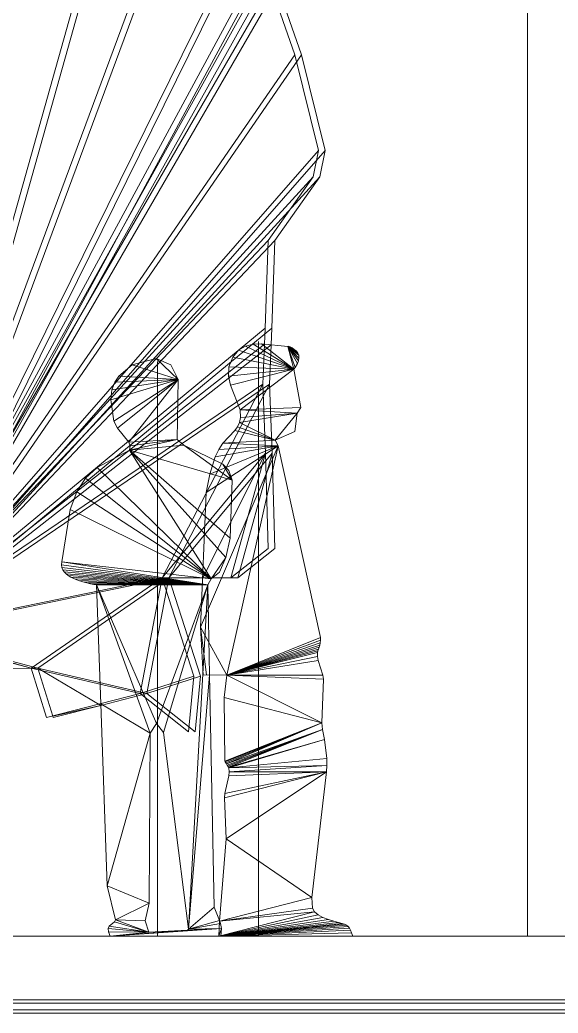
# Model space of a CAD drawing. Header units: metres. Extents: x 42 to 294, y -52 to 32.
# Drawn here: x 262.449 to 264.059, y -0.438 to 2.531 of the extents above; entities that cross this region are included whole.
import ezdxf

# ---------------------------------------------------------------- set-up
doc = ezdxf.new("R2010")
doc.units = ezdxf.units.M
doc.header["$LTSCALE"] = 0.15
for name, color, linetype, lineweight in [('A-DETLGEM', 3, 'Continuous', 9), ('A-FLOROTM', 6, 'Continuous', 13), ('L-PLNTBEM', 3, 'Continuous', 9), ('S-COLSPRM', 6, 'Continuous', 9)]:
    doc.layers.add(name, color=color, linetype=linetype, lineweight=lineweight)

# ---------------------------------------------------------------- blocks, each defined once
blk = doc.blocks.new('RPC Tree - Deciduous - Red Ash - 4_5-84-Este')
at = {"layer": 'L-PLNTBEM'}
mesh = blk.add_polyface(dxfattribs=at)
corners = [(-9.7707, 0), (-9.9932, 0), (-10.1977, 0), (-10.378, 0), (-10.5285, 0), (-10.6433, 0), (-10.7164, 0), (-10.7421, 0), (-10.7164, 0), (-10.6433, 0), (-10.5285, 0), (-10.378, 0), (-10.1977, 0), (-9.9932, 0), (-9.7707, 0), (-8.7992, 0), (-9.8314, 0), (-9.8304, 0.7054), (-9.8474, 0.9082), (-10.0298, 0.9202), (-10.3473, 0.873), (-10.8949, 1.1508), (-10.9584, 1.3571), (-11.0377, 1.7381), (-11.0139, 2.1349), (-10.7984, 2.4455), (-10.6727, 3.0476), (-10.7838, 3.4762), (-10.6012, 3.8571), (-10.1409, 4.4048), (-9.932, 4.4989), (-9.5377, 4.4603), (-9.1647, 4.0635), (-9.0536, 3.7302), (-8.887, 3.4921), (-8.7044, 3.3968), (-8.6965, 3.2381), (-8.6489, 3.0556), (-8.7282, 2.8413), (-8.6568, 2.6349), (-8.5854, 2.3492), (-8.6012, 2.2698), (-8.7362, 2.0794), (-8.7447, 1.8175), (-8.752, 1.6508), (-8.7441, 1.4444), (-8.7362, 1.1587), (-8.8473, 1.0714), (-9.0536, 1.0714), (-8.9584, 0.7778), (-8.9743, 0.6112), (-9.1193, 0.7251), (-9.3989, 0.6536), (-9.4448, 0.8014), (-9.6432, 0.7996), (-9.6934, 0.7254), (-9.7237, 0.4832), (-9.7044, 0), (-9.7707, 0), (-9.7707, 0.4922), (-9.7707, 0.7015), (-9.7707, 0.8063), (-9.7707, 0.8024), (-9.7707, 0.6825), (-9.7707, 0.6508), (-9.7707, 0.6713), (-9.7707, 0.6925), (-9.7707, 0.7151), (-9.7707, 0.7398), (-9.7707, 0.7673), (-9.7707, 0.7982), (-9.7707, 0.8333), (-9.7707, 0.8659), (-9.7707, 0.8897), (-9.7707, 0.9062), (-9.7707, 0.9169), (-9.7707, 0.9232), (-9.7707, 0.9266), (-9.7707, 0.9286), (-9.7707, 1.1032), (-9.7707, 1.0556), (-9.7707, 1.1984), (-9.7707, 1.3016), (-9.7707, 1.5873), (-9.7707, 2.119), (-9.7707, 2.3393), (-9.7707, 2.6949), (-9.7707, 3.0714), (-9.7707, 3.4365), (-9.7707, 3.5), (-9.7707, 3.5288), (-9.7707, 3.8492), (-9.7707, 4.1746), (-9.7707, 4.4841), (-9.7707, 4.5), (-9.7707, 4.4921), (-9.7707, 4.2143), (-9.7707, 3.8076), (-9.7707, 3.6584), (-9.7707, 3.8492), (-9.7707, 3.5238), (-9.7707, 3.2164), (-9.7707, 2.835), (-9.7707, 2.5), (-9.7707, 2.0487), (-9.7707, 1.7084), (-9.7707, 1.3016), (-9.7707, 1.1349), (-9.7707, 1.119), (-9.7707, 0.9921), (-9.7707, 0.8175), (-9.7707, 0.9594), (-9.7707, 0.8549), (-9.7707, 0), (-9.8514, 0), (-9.8514, 0), (-9.7044, 0), (-8.9036, 0), (-9.8514, 0), (-9.7244, 0), (-8.9036, 0), (-10.036, 0.9193), (-10.3518, 0.8753), (-9.9356, 4.4973), (-9.0807, 3.8113), (-8.6604, 3.1), (-8.7469, 1.768), (-9.257, 0.6899), (-9.4004, 0.6583), (-9.4648, 0.8012), (-9.7707, 4.4831), (-9.7707, 4.4812)]
mesh.append_faces([[corners[k] for k in face] for face in [(12, 13, 1), (12, 1, 2), (12, 2, 3), (11, 12, 3), (10, 11, 3), (10, 3, 4), (10, 4, 5), (10, 5, 6), (10, 6, 7), (10, 7, 8), (10, 8, 9)]])
mesh.append_faces([[corners[k] for k in face] for face in [(13, 114, 1)]], dxfattribs={"vtx0": -1})
mesh.append_faces([[corners[k] for k in face] for face in [(54, 18, 129)]], dxfattribs={"vtx0": -1, "vtx1": -1})
mesh.append_faces([[corners[k] for k in face] for face in [(14, 119, 117), (115, 14, 0), (49, 50, 51), (56, 16, 17), (55, 17, 18), (48, 49, 51), (51, 127, 53), (48, 51, 53), (34, 35, 36), (45, 46, 47), (45, 47, 48), (19, 121, 22), (19, 22, 23), (19, 23, 24), (19, 24, 25), (18, 19, 25), (18, 25, 26), (44, 45, 48), (29, 123, 32), (28, 29, 32), (27, 28, 33), (26, 27, 33), (18, 26, 33), (18, 33, 34), (18, 34, 36), (18, 36, 125), (18, 44, 48), (18, 48, 53), (129, 18, 53), (63, 64, 65), (63, 65, 66), (63, 66, 67), (98, 99, 100), (63, 67, 68), (63, 68, 69), (63, 69, 70), (113, 58, 59), (112, 113, 59), (112, 59, 60), (112, 60, 61), (63, 70, 71), (63, 71, 72), (63, 72, 73), (63, 73, 74), (63, 74, 75), (63, 75, 76), (63, 76, 77), (63, 77, 78), (62, 63, 78), (80, 81, 82), (79, 80, 82), (98, 100, 101), (106, 107, 108), (109, 110, 111), (87, 88, 89), (86, 87, 89), (86, 89, 90), (79, 82, 83), (94, 96, 97), (92, 130, 97), (91, 92, 97), (90, 91, 97), (90, 97, 98), (86, 90, 98), (86, 98, 101), (86, 101, 102), (86, 102, 103), (85, 86, 103), (84, 85, 103), (83, 84, 103), (79, 83, 103), (79, 103, 104), (79, 104, 105), (79, 105, 106), (79, 106, 108), (79, 108, 109), (79, 109, 111), (78, 79, 111), (62, 78, 111), (61, 62, 111), (112, 61, 111), (115, 0, 114), (14, 116, 0), (118, 14, 115), (120, 15, 117), (122, 21, 22), (28, 124, 33), (18, 126, 44), (127, 128, 53), (94, 131, 96)]], dxfattribs={"vtx0": -1, "vtx1": -1, "vtx2": -1})
mesh.append_faces([[corners[k] for k in face] for face in [(28, 32, 124), (18, 37, 38), (18, 38, 39), (18, 39, 40), (18, 40, 41), (18, 41, 42), (18, 42, 43), (18, 43, 126), (14, 117, 116), (18, 125, 37)]], dxfattribs={"vtx0": -1, "vtx2": -1})
mesh.append_faces([[corners[k] for k in face] for face in [(13, 118, 115)]], dxfattribs={"vtx1": -1})
mesh.append_faces([[corners[k] for k in face] for face in [(13, 115, 114), (55, 56, 17), (54, 55, 18), (20, 122, 22), (93, 94, 97), (119, 120, 117), (121, 20, 22), (123, 30, 32), (130, 93, 97)]], dxfattribs={"vtx1": -1, "vtx2": -1})
mesh.append_faces([[corners[k] for k in face] for face in [(56, 57, 16), (30, 31, 32), (94, 95, 131), (127, 52, 128)]], dxfattribs={"vtx2": -1})
blk = doc.blocks.new('RPC Tree - Deciduous - Red Ash - 4_5-83-Este')
at = {"layer": 'L-PLNTBEM'}
mesh = blk.add_polyface(dxfattribs=at)
corners = [(-9.7907, 0), (-10.0132, 0), (-10.2177, 0), (-10.398, 0), (-10.5485, 0), (-10.6633, 0), (-10.7364, 0), (-10.7621, 0), (-10.7364, 0), (-10.6633, 0), (-10.5485, 0), (-10.398, 0), (-10.2177, 0), (-10.0132, 0), (-9.7907, 0), (-8.8192, 0), (-9.8514, 0), (-9.8504, 0.7054), (-9.8674, 0.9082), (-10.0498, 0.9202), (-10.3673, 0.873), (-10.9149, 1.1508), (-10.9784, 1.3571), (-11.0577, 1.7381), (-11.0339, 2.1349), (-10.8184, 2.4455), (-10.6927, 3.0476), (-10.8038, 3.4762), (-10.6212, 3.8571), (-10.1609, 4.4048), (-9.952, 4.4989), (-9.5577, 4.4603), (-9.1847, 4.0635), (-9.0736, 3.7302), (-8.907, 3.4921), (-8.7244, 3.3968), (-8.7165, 3.2381), (-8.6689, 3.0556), (-8.7482, 2.8413), (-8.6768, 2.6349), (-8.6054, 2.3492), (-8.6212, 2.2698), (-8.7562, 2.0794), (-8.7647, 1.8175), (-8.772, 1.6508), (-8.7641, 1.4444), (-8.7562, 1.1587), (-8.8673, 1.0714), (-9.0736, 1.0714), (-8.9784, 0.7778), (-8.9943, 0.6112), (-9.1393, 0.7251), (-9.4189, 0.6536), (-9.4648, 0.8014), (-9.6632, 0.7996), (-9.7134, 0.7254), (-9.7437, 0.4832), (-9.7244, 0), (-9.7907, 0), (-9.7907, 0.4922), (-9.7907, 0.7015), (-9.7907, 0.8063), (-9.7907, 0.8024), (-9.7907, 0.6825), (-9.7907, 0.6508), (-9.7907, 0.6713), (-9.7907, 0.6925), (-9.7907, 0.7151), (-9.7907, 0.7398), (-9.7907, 0.7673), (-9.7907, 0.7982), (-9.7907, 0.8333), (-9.7907, 0.8659), (-9.7907, 0.8897), (-9.7907, 0.9062), (-9.7907, 0.9169), (-9.7907, 0.9232), (-9.7907, 0.9266), (-9.7907, 0.9286), (-9.7907, 1.1032), (-9.7907, 1.0556), (-9.7907, 1.1984), (-9.7907, 1.3016), (-9.7907, 1.5873), (-9.7907, 2.119), (-9.7907, 2.3393), (-9.7907, 2.6949), (-9.7907, 3.0714), (-9.7907, 3.4365), (-9.7907, 3.5), (-9.7907, 3.5288), (-9.7907, 3.8492), (-9.7907, 4.1746), (-9.7907, 4.4841), (-9.7907, 4.5), (-9.7907, 4.4921), (-9.7907, 4.2143), (-9.7907, 3.8076), (-9.7907, 3.6584), (-9.7907, 3.8492), (-9.7907, 3.5238), (-9.7907, 3.2164), (-9.7907, 2.835), (-9.7907, 2.5), (-9.7907, 2.0487), (-9.7907, 1.7084), (-9.7907, 1.3016), (-9.7907, 1.1349), (-9.7907, 1.119), (-9.7907, 0.9921), (-9.7907, 0.8175), (-9.7907, 0.9594), (-9.7907, 0.8549), (-9.7907, 0), (-9.8514, 0), (-9.8514, 0), (-9.7907, 0), (-9.7244, 0), (-8.9036, 0), (-8.9036, 0), (-9.0807, 3.7513), (-8.6804, 3.1), (-8.7668, 1.7699), (-8.952, 1.0714), (-9.7907, 0), (-9.7907, 4.4831)]
mesh.append_faces([[corners[k] for k in face] for face in [(12, 13, 1), (12, 1, 2), (12, 2, 3), (11, 12, 3), (10, 11, 3), (10, 3, 4), (10, 4, 5), (10, 5, 6), (10, 6, 7), (10, 7, 8), (10, 8, 9)]])
mesh.append_faces([[corners[k] for k in face] for face in [(13, 114, 1)]], dxfattribs={"vtx0": -1})
mesh.append_faces([[corners[k] for k in face] for face in [(54, 18, 53), (112, 61, 111)]], dxfattribs={"vtx0": -1, "vtx1": -1})
mesh.append_faces([[corners[k] for k in face] for face in [(116, 15, 118), (48, 51, 53), (34, 35, 36), (45, 46, 47), (45, 47, 123), (44, 45, 48), (18, 26, 33), (18, 33, 34), (18, 34, 36), (18, 36, 121), (18, 44, 48), (18, 48, 53), (63, 64, 65), (63, 65, 66), (63, 66, 67), (63, 67, 68), (63, 68, 69), (63, 69, 70), (112, 59, 60), (112, 60, 61), (63, 70, 71), (63, 71, 72), (63, 72, 73), (63, 73, 74), (63, 74, 75), (63, 75, 76), (63, 76, 77), (63, 77, 78), (62, 63, 78), (80, 81, 82), (79, 80, 82), (87, 88, 89), (86, 87, 89), (86, 89, 90), (79, 82, 83), (92, 125, 97), (91, 92, 97), (90, 91, 97), (86, 90, 98), (86, 98, 101), (85, 86, 103), (84, 85, 103), (83, 84, 103), (79, 83, 103), (79, 106, 108), (79, 109, 111), (78, 79, 111), (62, 78, 111), (61, 62, 111), (115, 0, 114), (115, 116, 0), (116, 117, 0), (119, 15, 116), (28, 120, 33), (18, 122, 44), (124, 58, 59)]], dxfattribs={"vtx0": -1, "vtx1": -1, "vtx2": -1})
mesh.append_faces([[corners[k] for k in face] for face in [(115, 14, 116), (56, 16, 17), (55, 17, 18), (19, 22, 23), (19, 23, 24), (19, 24, 25), (18, 25, 26), (28, 32, 120), (18, 37, 38), (18, 38, 39), (18, 39, 40), (18, 40, 41), (18, 41, 42), (18, 42, 43), (18, 43, 122), (98, 100, 101), (94, 96, 97), (90, 97, 98), (86, 101, 102), (86, 102, 103), (79, 103, 104), (79, 104, 105), (79, 105, 106), (79, 108, 109), (116, 118, 117), (18, 121, 37), (45, 123, 48)]], dxfattribs={"vtx0": -1, "vtx2": -1})
mesh.append_faces([[corners[k] for k in face] for face in [(13, 14, 115), (14, 119, 116)]], dxfattribs={"vtx1": -1})
mesh.append_faces([[corners[k] for k in face] for face in [(13, 115, 114), (55, 56, 17), (54, 55, 18), (48, 49, 51), (19, 20, 22), (18, 19, 25), (29, 30, 32), (28, 29, 32), (27, 28, 33), (26, 27, 33), (113, 124, 59), (112, 113, 59), (93, 94, 97), (125, 93, 97)]], dxfattribs={"vtx1": -1, "vtx2": -1})
mesh.append_faces([[corners[k] for k in face] for face in [(49, 50, 51), (56, 57, 16), (51, 52, 53), (20, 21, 22), (30, 31, 32), (98, 99, 100), (106, 107, 108), (109, 110, 111), (94, 95, 96)]], dxfattribs={"vtx2": -1})
blk = doc.blocks.new('RPC Hombre - Alex-80-Este')
at = {"layer": 'A-DETLGEM'}
mesh = blk.add_polyface(dxfattribs=at)
corners = [(-8.7849, 1.6897), (-8.7849, 1.7046), (-8.7849, 1.6758), (-8.7849, 1.7118), (-8.7849, 1.7281), (-8.7849, 1.723), (-8.7849, 1.756), (-8.7849, 1.7281), (-8.7849, 1.7655), (-8.7849, 1.7705), (-8.7849, 1.7683), (-8.7849, 1.7705), (-8.7849, 1.778), (-8.7849, 1.7687), (-8.7849, 1.7705), (-8.7849, 1.7261), (-8.7849, 1.6445), (-8.7849, 1.7137), (-8.7849, 1.6479), (-8.6791, 1.6954), (-8.875, 1.6743), (-8.8739, 1.702), (-8.8621, 1.7308), (-8.8445, 1.7516), (-8.824, 1.764), (-8.8011, 1.7698), (-8.7764, 1.7708), (-8.6968, 1.7632), (-8.6755, 1.7002), (-8.6685, 1.7123), (-8.6655, 1.72), (-8.6639, 1.7283), (-8.6643, 1.7367), (-8.6669, 1.7428), (-8.6718, 1.7489), (-8.6779, 1.7545), (-8.6844, 1.7591), (-8.6904, 1.7624), (-8.6948, 1.764), (-8.7849, 1.7764), (-8.7849, 1.6851)]
mesh.append_faces([[corners[k] for k in face] for face in [(13, 14, 11), (15, 13, 16), (17, 15, 18), (13, 11, 16), (11, 9, 16), (9, 7, 16), (7, 5, 16), (5, 3, 16)]], dxfattribs={"vtx0": -1, "vtx1": -1, "vtx2": -1})
mesh.append_faces([[corners[k] for k in face] for face in [(0, 1, 2), (3, 4, 0), (5, 6, 3), (7, 8, 5), (9, 10, 7), (11, 12, 9), (19, 20, 21), (19, 21, 22), (19, 22, 23), (19, 23, 24), (19, 24, 25), (19, 25, 26), (19, 26, 27)]], dxfattribs={"vtx0": -1, "vtx2": -1})
mesh.append_faces([[corners[k] for k in face] for face in [(38, 37, 27), (39, 12, 11), (12, 10, 9), (10, 8, 7), (8, 6, 5), (6, 4, 3), (4, 1, 0), (1, 40, 2)]], dxfattribs={"vtx1": -1})
mesh.append_faces([[corners[k] for k in face] for face in [(28, 19, 27), (29, 28, 27), (30, 29, 27), (31, 30, 27), (32, 31, 27), (33, 32, 27), (34, 33, 27), (35, 34, 27), (36, 35, 27), (37, 36, 27)]], dxfattribs={"vtx1": -1, "vtx2": -1})
mesh.append_faces([[corners[k] for k in face] for face in [(14, 39, 11)]], dxfattribs={"vtx2": -1})
mesh = blk.add_polyface(dxfattribs=at)
corners = [(-8.7849, 1.5916), (-8.7849, 1.5855), (-8.7849, 1.568), (-8.7849, 1.6065), (-8.7849, 1.572), (-8.7849, 1.6112), (-8.7849, 1.5796), (-8.7849, 1.6167), (-8.7849, 1.5897), (-8.7849, 1.621), (-8.7849, 1.5983), (-8.7849, 1.6419), (-8.7849, 1.6415), (-8.7849, 1.6639), (-8.7849, 1.6423), (-8.7849, 1.6654), (-8.7849, 1.6445), (-8.7849, 1.6758), (-8.7849, 1.6851), (-8.7849, 1.7261), (-8.7849, 1.6479), (-8.7849, 1.6996), (-8.7849, 1.7137), (-8.7849, 1.6834), (-8.7849, 1.6651), (-8.7849, 1.6515), (-8.7849, 1.6552), (-8.7849, 1.6588), (-8.7849, 1.6622), (-8.6584, 1.5803), (-8.6689, 1.5635), (-8.8401, 1.5736), (-8.6791, 1.6954), (-8.8688, 1.6476), (-8.875, 1.6743), (-8.7849, 1.5534), (-8.7849, 1.7118), (-8.7849, 1.6897)]
mesh.append_faces([[corners[k] for k in face] for face in [(3, 0, 4), (5, 3, 6), (7, 5, 8), (9, 7, 10), (11, 9, 12), (15, 13, 16), (19, 16, 20), (21, 22, 20), (23, 21, 20), (24, 23, 20), (24, 20, 25), (24, 25, 26), (24, 26, 27), (24, 27, 28), (0, 35, 4), (0, 2, 35), (3, 4, 6), (5, 6, 8), (7, 8, 10), (9, 10, 12), (13, 12, 16), (13, 11, 12), (36, 37, 16), (37, 17, 16), (17, 15, 16)]], dxfattribs={"vtx0": -1, "vtx1": -1, "vtx2": -1})
mesh.append_faces([[corners[k] for k in face] for face in [(0, 1, 2), (13, 14, 11), (17, 18, 15), (32, 31, 33), (32, 33, 34)]], dxfattribs={"vtx0": -1, "vtx2": -1})
mesh.append_faces([[corners[k] for k in face] for face in [(14, 1, 0), (14, 0, 3), (14, 3, 5), (14, 5, 7), (14, 7, 9), (18, 14, 13), (14, 9, 11), (18, 13, 15)]], dxfattribs={"vtx1": -1})
mesh.append_faces([[corners[k] for k in face] for face in [(29, 30, 31), (32, 29, 31)]], dxfattribs={"vtx1": -1, "vtx2": -1})
mesh = blk.add_polyface(dxfattribs=at)
corners = [(-8.7849, 1.496), (-8.7849, 1.3832), (-8.7849, 1.4897), (-8.7849, 1.4982), (-8.7849, 1.4172), (-8.7849, 1.5149), (-8.7849, 1.4316), (-8.7849, 1.522), (-8.7849, 1.5088), (-8.7849, 1.5291), (-8.7849, 1.5347), (-8.7849, 1.5343), (-8.7849, 1.5235), (-8.7849, 1.5393), (-8.7849, 1.5339), (-8.7849, 1.5446), (-8.7849, 1.5453), (-8.7849, 1.5485), (-8.7849, 1.5534), (-8.7849, 1.568), (-8.7849, 1.544), (-8.6689, 1.5635), (-8.6761, 1.5085), (-8.7352, 1.4829), (-8.7258, 1.4662), (-8.9146, 1.4327), (-8.904, 1.455), (-8.8916, 1.474), (-8.8554, 1.5117), (-8.8476, 1.5228), (-8.8418, 1.5356), (-8.8385, 1.5507), (-8.8401, 1.5736), (-8.7849, 1.5205), (-8.7849, 1.4308), (-8.7849, 1.4043), (-8.7849, 1.5855)]
mesh.append_faces([[corners[k] for k in face] for face in [(9, 7, 10), (15, 13, 16), (17, 15, 18), (21, 23, 30), (7, 33, 10), (7, 5, 33), (5, 3, 33), (3, 0, 33), (0, 2, 33), (2, 34, 33), (34, 35, 33), (13, 10, 16), (13, 11, 10), (11, 9, 10), (15, 16, 18), (19, 17, 18)]], dxfattribs={"vtx0": -1, "vtx1": -1, "vtx2": -1})
mesh.append_faces([[corners[k] for k in face] for face in [(0, 1, 2), (3, 4, 0), (5, 6, 3), (7, 8, 5), (11, 12, 9), (13, 14, 11), (19, 20, 17), (24, 25, 26), (24, 26, 27), (23, 27, 28), (23, 28, 29), (23, 29, 30), (21, 30, 31), (21, 31, 32)]], dxfattribs={"vtx0": -1, "vtx2": -1})
mesh.append_faces([[corners[k] for k in face] for face in [(12, 8, 7), (8, 6, 5), (20, 14, 13), (14, 12, 11), (12, 7, 9), (20, 13, 15), (36, 20, 19), (20, 15, 17)]], dxfattribs={"vtx1": -1})
mesh.append_faces([[corners[k] for k in face] for face in [(23, 24, 27)]], dxfattribs={"vtx1": -1, "vtx2": -1})
mesh.append_faces([[corners[k] for k in face] for face in [(21, 22, 23)]], dxfattribs={"vtx2": -1})
mesh = blk.add_polyface(dxfattribs=at)
corners = [(-8.7849, 0.7001), (-8.7849, 1.3912), (-8.7849, 1.4024), (-8.7849, 1.4135), (-8.7849, 1.4239), (-8.7849, 1.4332), (-8.7849, 1.4408), (-8.7849, 1.4516), (-8.7849, 1.495), (-8.7849, 1.5072), (-8.7849, 1.5205), (-8.7849, 1.3054), (-8.7849, 1.3134), (-8.7849, 0.7916), (-8.7849, 1.323), (-8.7849, 0.8122), (-8.7849, 1.3352), (-8.7849, 0.8268), (-8.7849, 1.3481), (-8.7849, 0.8404), (-8.7849, 1.3605), (-8.7849, 0.8535), (-8.7849, 1.3718), (-8.7849, 0.8668), (-8.7849, 1.3815), (-8.7849, 0.8807), (-8.7849, 1.3894), (-8.7849, 0.8958), (-8.7849, 1.4043), (-8.7849, 0.9126), (-8.7849, 1.4308), (-8.7849, 0.9574), (-8.7849, 1.4897), (-8.7849, 1.0691), (-8.7258, 1.4662), (-8.8798, 0.7804), (-8.9583, 0.9238), (-8.9412, 1.3266), (-8.9307, 1.3815), (-8.9146, 1.4327), (-8.7849, 1.4316), (-8.7849, 1.4172), (-8.7849, 1.4982), (-8.7849, 1.3832), (-8.7849, 1.496)]
mesh.append_faces([[corners[k] for k in face] for face in [(0, 1, 2), (0, 2, 3), (0, 3, 4), (0, 4, 5), (0, 5, 6), (0, 6, 7), (0, 7, 8), (0, 8, 9), (0, 9, 10), (11, 0, 10), (34, 35, 36), (28, 26, 10), (26, 24, 10), (24, 22, 10), (22, 20, 10), (20, 18, 10), (18, 16, 10), (16, 14, 10), (14, 12, 10), (12, 11, 10)]], dxfattribs={"vtx0": -1, "vtx1": -1, "vtx2": -1})
mesh.append_faces([[corners[k] for k in face] for face in [(12, 13, 11), (14, 15, 12), (16, 17, 14), (18, 19, 16), (20, 21, 18), (22, 23, 20), (24, 25, 22), (26, 27, 24), (28, 29, 26), (30, 31, 28), (32, 33, 30), (34, 36, 37), (34, 37, 38), (34, 38, 39)]], dxfattribs={"vtx0": -1, "vtx2": -1})
mesh.append_faces([[corners[k] for k in face] for face in [(40, 41, 42), (41, 43, 44), (43, 33, 32), (33, 31, 30), (31, 29, 28), (29, 27, 26)]], dxfattribs={"vtx1": -1})
mesh = blk.add_polyface(dxfattribs=at)
corners = [(-8.7849, 0.4659), (-8.7849, 0.4758), (-8.7849, 0.7679), (-8.7849, 0.7001), (-8.7849, 0.6995), (-8.7849, 0.6968), (-8.7849, 0.6931), (-8.7849, 0.6934), (-8.7849, 0.6958), (-8.7849, 0.7001), (-8.7849, 0.709), (-8.7849, 1.0278), (-8.7849, 1.3912), (-8.9407, 0.7814), (-8.9506, 0.7804), (-8.9583, 0.9238), (-8.5935, 0.6181), (-8.5877, 0.5884), (-8.8747, 0.5052), (-8.5959, 0.6383), (-8.8809, 0.515), (-8.8857, 0.5237), (-8.8873, 0.7133), (-8.8798, 0.7804), (-8.5905, 0.7686), (-8.5925, 0.78), (-8.607, 0.8246), (-8.6087, 0.8362), (-8.6082, 0.8483), (-8.6072, 0.8529), (-8.6055, 0.8581), (-8.6036, 0.864), (-8.6017, 0.8704), (-8.6001, 0.8773), (-8.5993, 0.8847), (-8.5994, 0.8926), (-8.7258, 1.4662), (-8.7849, 0.8958), (-8.7849, 0.8807), (-8.7849, 1.3815), (-8.7849, 0.8668), (-8.7849, 1.3718), (-8.7849, 0.8535), (-8.7849, 1.3605), (-8.7849, 0.8404), (-8.7849, 1.3481), (-8.7849, 0.8268), (-8.7849, 1.3352), (-8.7849, 0.8122), (-8.7849, 1.323), (-8.7849, 0.7916), (-8.7849, 1.3134), (-8.7849, 0.7073), (-8.7849, 1.3054), (-8.7849, 0.6434)]
mesh.append_faces([[corners[k] for k in face] for face in [(0, 1, 2), (3, 0, 2), (2, 4, 5), (2, 5, 6), (2, 6, 7), (2, 7, 8), (2, 8, 9), (2, 9, 10), (2, 10, 11), (3, 2, 11), (3, 11, 12), (52, 3, 53), (52, 54, 3)]], dxfattribs={"vtx0": -1, "vtx1": -1, "vtx2": -1})
mesh.append_faces([[corners[k] for k in face] for face in [(19, 21, 22), (19, 22, 23)]], dxfattribs={"vtx0": -1, "vtx2": -1})
mesh.append_faces([[corners[k] for k in face] for face in [(37, 38, 39), (38, 40, 41), (40, 42, 43), (42, 44, 45), (44, 46, 47), (46, 48, 49), (48, 50, 51), (50, 52, 53)]], dxfattribs={"vtx1": -1})
mesh.append_faces([[corners[k] for k in face] for face in [(16, 17, 18), (19, 16, 20), (24, 19, 23), (25, 24, 23), (26, 25, 23), (27, 26, 23), (28, 27, 23), (29, 28, 23), (30, 29, 23), (31, 30, 23), (32, 31, 23), (33, 32, 23), (34, 33, 23), (35, 34, 23), (23, 13, 15), (36, 35, 23)]], dxfattribs={"vtx1": -1, "vtx2": -1})
mesh.append_faces([[corners[k] for k in face] for face in [(13, 14, 15)]], dxfattribs={"vtx2": -1})
mesh = blk.add_polyface(dxfattribs=at)
corners = [(-8.7849, 0.3297), (-8.7849, 0.3108), (-8.7849, 0.3239), (-8.7849, 0.3355), (-8.7849, 0.3201), (-8.7849, 0.3418), (-8.7849, 0.3294), (-8.7849, 0.3489), (-8.7849, 0.3388), (-8.7849, 0.4138), (-8.7849, 0.3558), (-8.7849, 0.419), (-8.7849, 0.4758), (-8.7849, 0.4469), (-8.7849, 0.4521), (-8.7849, 0.4659), (-8.7849, 0.7916), (-8.7849, 0.1541), (-8.7849, 0.1031), (-8.7849, 0.7073), (-8.7849, 0.6434), (-8.5817, 0.4912), (-8.8815, 0.2906), (-8.8867, 0.4137), (-8.8857, 0.4263), (-8.8736, 0.4799), (-8.8728, 0.4915), (-8.5801, 0.5108), (-8.8739, 0.503), (-8.5804, 0.5309), (-8.5877, 0.5884), (-8.8747, 0.5052), (-8.5935, 0.6181), (-8.8764, 0.5082), (-8.8785, 0.5115), (-8.8809, 0.515), (-8.5959, 0.6383), (-8.8831, 0.5184), (-8.8848, 0.5214), (-8.8857, 0.5237), (-8.7849, 0.3483), (-8.7849, 0.3179), (-8.7849, 0.2965), (-8.7849, 0.2092)]
mesh.append_faces([[corners[k] for k in face] for face in [(16, 17, 18)]])
mesh.append_faces([[corners[k] for k in face] for face in [(9, 10, 7), (11, 9, 12), (13, 11, 12), (14, 13, 12), (15, 14, 12), (9, 7, 12), (7, 5, 12), (5, 3, 12), (3, 0, 12), (0, 2, 12), (2, 41, 12), (41, 42, 12), (42, 43, 12)]], dxfattribs={"vtx0": -1, "vtx1": -1, "vtx2": -1})
mesh.append_faces([[corners[k] for k in face] for face in [(0, 1, 2), (3, 4, 0), (5, 6, 3), (7, 8, 5), (19, 18, 20), (21, 22, 23), (21, 23, 24), (21, 24, 25), (21, 25, 26), (27, 26, 28), (30, 28, 31), (32, 31, 33), (32, 33, 34), (32, 34, 35), (36, 35, 37), (36, 37, 38), (36, 38, 39)]], dxfattribs={"vtx0": -1, "vtx2": -1})
mesh.append_faces([[corners[k] for k in face] for face in [(40, 8, 7), (8, 6, 5), (6, 4, 3), (4, 1, 0), (16, 18, 19)]], dxfattribs={"vtx1": -1})
mesh.append_faces([[corners[k] for k in face] for face in [(27, 21, 26), (29, 27, 28), (30, 29, 28)]], dxfattribs={"vtx1": -1, "vtx2": -1})
mesh.append_faces([[corners[k] for k in face] for face in [(10, 40, 7)]], dxfattribs={"vtx2": -1})
mesh = blk.add_polyface(dxfattribs=at)
corners = [(-8.7849, 0.0233), (-8.7849, 0), (-8.7849, 0), (-8.7849, 0.0011), (-8.7849, 0), (-8.7849, 0.006), (-8.7849, 0.0021), (-8.7849, 0.0113), (-8.7849, 0.003), (-8.7849, 0.016), (-8.7849, 0.0039), (-8.7849, 0.0202), (-8.7849, 0.0047), (-8.7849, 0.0239), (-8.7849, 0.0067), (-8.7849, 0.0301), (-8.7849, 0.1031), (-8.7849, 0.1134), (-8.7849, 0), (-8.7849, 0.1352), (-8.7849, 0.129), (-8.7849, 0.174), (-8.7849, 0.1364), (-8.7849, 0.1904), (-8.7849, 0.1777), (-8.7849, 0.2092), (-8.7849, 0.4758), (-8.7849, 0.2965), (-8.7849, 0.1948), (-8.7849, 0.3179), (-8.7849, 0.2758), (-8.7849, 0.3239), (-8.7849, 0.3017), (-8.7849, 0.0734), (-8.7849, 0.0744), (-8.7849, 0.0732), (-8.7849, 0.0747), (-8.7849, 0.0785), (-8.7849, 0.0851), (-8.7849, 0.1168), (-8.7849, 0.1541), (-8.6177, 0.073), (-8.9036, 0), (-8.9019, 0.0452), (-8.6259, 0.1153), (-8.8815, 0.2906), (-8.8134, 0), (-8.7307, 0), (-8.8134, 0), (-8.8894, 0), (-8.8894, 0), (-8.9565, 0), (-8.9565, 0), (-9.0125, 0), (-9.0125, 0), (-9.0552, 0), (-9.0824, 0), (-9.0919, 0), (-9.0824, 0), (-9.0552, 0)]
mesh.append_faces([[corners[k] for k in face] for face in [(0, 2, 16), (33, 34, 0), (35, 33, 0), (35, 0, 16), (36, 35, 16), (37, 36, 16), (38, 37, 16), (39, 38, 16), (40, 39, 16)]])
mesh.append_faces([[corners[k] for k in face] for face in [(18, 4, 3)]], dxfattribs={"vtx0": -1, "vtx1": -1})
mesh.append_faces([[corners[k] for k in face] for face in [(3, 4, 5), (6, 3, 7), (8, 6, 9), (10, 8, 11), (12, 10, 13), (14, 12, 15), (19, 17, 20), (25, 23, 26), (46, 47, 48), (49, 46, 48), (49, 48, 50), (49, 50, 51), (52, 49, 51), (53, 52, 51), (53, 51, 54), (53, 54, 55), (53, 55, 56), (53, 56, 57), (53, 57, 58), (53, 58, 59), (3, 5, 7)]], dxfattribs={"vtx0": -1, "vtx1": -1, "vtx2": -1})
mesh.append_faces([[corners[k] for k in face] for face in [(17, 18, 14), (21, 22, 19), (23, 24, 21), (27, 28, 25), (29, 30, 27), (31, 32, 29), (41, 42, 43), (44, 43, 45)]], dxfattribs={"vtx0": -1, "vtx2": -1})
mesh.append_faces([[corners[k] for k in face] for face in [(0, 1, 2)]], dxfattribs={"vtx1": -1})
mesh = blk.add_polyface(dxfattribs=at)
corners = [(-8.5064, 0.0098), (-8.503, 0), (-8.9036, 0), (-8.5096, 0.0177), (-8.513, 0.0239), (-8.5169, 0.0287), (-8.5217, 0.0325), (-8.5277, 0.0355), (-8.5352, 0.0381), (-8.5455, 0.0409), (-8.5596, 0.0447), (-8.5758, 0.0497), (-8.5922, 0.056), (-8.6068, 0.0637), (-8.6177, 0.073), (-8.623, 0.0839), (-8.9019, 0.0452), (-8.6259, 0.1153), (-8.5817, 0.4912), (-8.8815, 0.2906), (-8.7307, 0), (-8.3694, 0), (-8.7307, 0), (-8.8134, 0), (-8.7849, 0.0021), (-8.7849, 0.0113), (-8.7849, 0.016), (-8.7849, 0), (-8.7849, 0.0011), (-8.7849, 0.003), (-8.7849, 0.0202), (-8.7849, 0.0039), (-8.7849, 0.0239), (-8.7849, 0.0047), (-8.7849, 0.0301), (-8.7849, 0.1134), (-8.7849, 0.129), (-8.7849, 0.1364), (-8.7849, 0.0067), (-8.7849, 0.1904), (-8.7849, 0.4758), (-8.7849, 0.1948), (-8.7849, 0.1777), (-8.7849, 0.174), (-8.7849, 0.1352), (-8.7849, 0.3108), (-8.7849, 0.3017), (-8.7849, 0.3239), (-8.7849, 0.2758), (-8.7849, 0.3179), (-8.7849, 0.2965), (-8.7849, 0.2092)]
mesh.append_faces([[corners[k] for k in face] for face in [(20, 21, 22), (23, 20, 22), (24, 25, 26), (29, 26, 30), (31, 30, 32), (33, 32, 34), (35, 34, 36), (35, 38, 34), (39, 36, 40), (39, 43, 36), (43, 44, 36)]], dxfattribs={"vtx0": -1, "vtx1": -1, "vtx2": -1})
mesh.append_faces([[corners[k] for k in face] for face in [(27, 28, 24), (27, 24, 29), (27, 29, 31), (27, 31, 33), (37, 27, 35), (27, 33, 38), (41, 42, 39), (42, 37, 43), (37, 35, 44), (45, 46, 47), (46, 48, 49), (48, 41, 50), (41, 39, 51)]], dxfattribs={"vtx1": -1})
mesh.append_faces([[corners[k] for k in face] for face in [(0, 1, 2), (3, 0, 2), (4, 3, 2), (5, 4, 2), (6, 5, 2), (7, 6, 2), (8, 7, 2), (9, 8, 2), (10, 9, 2), (11, 10, 2), (12, 11, 2), (13, 12, 2), (14, 13, 2), (15, 14, 16), (17, 15, 16), (18, 17, 19)]], dxfattribs={"vtx1": -1, "vtx2": -1})
blk = doc.blocks.new('RPC Hombre - Jay-79-Este')
at = {"layer": 'A-DETLGEM'}
mesh = blk.add_polyface(dxfattribs=at)
corners = [(-9.4069, 0), (-9.3977, 0), (-9.3717, 0), (-9.3309, 0), (-9.2774, 0), (-9.2132, 0), (-9.1405, 0), (-9.0613, 0), (-8.9821, 0), (-8.9094, 0), (-8.8452, 0), (-8.7917, 0), (-8.7509, 0), (-8.7249, 0), (-8.7157, 0), (-9.0613, 0), (-9.0871, 1.3488), (-9.0871, 1.375), (-9.0871, 1.4404), (-9.0871, 1.5043), (-9.0871, 1.5378), (-9.0871, 1.6554), (-9.0871, 1.6876), (-9.0871, 1.7097), (-9.0871, 1.7179), (-9.0871, 1.684), (-9.0871, 1.6341), (-9.0871, 1.5763), (-9.0871, 1.5187), (-9.0871, 1.4694), (-9.0871, 1.4364), (-9.0871, 1.428), (-9.0871, 1.4184), (-9.0871, 1.4039), (-9.0871, 1.3052), (-9.0871, 1.3193), (-9.0871, 1.3135), (-9.0871, 1.2984), (-9.0871, 1.2292), (-9.0871, 1.2091), (-9.0871, 1.1959), (-9.0871, 0.9128), (-9.0871, 0.8222), (-9.0871, 0.7264), (-9.0871, 0.724), (-9.0871, 0.724), (-9.0871, 0.7377), (-9.0871, 0.1499), (-9.0871, 0.1109), (-9.0871, 0.0909), (-9.0871, 0.0778), (-9.0871, 0.0467), (-9.0871, 0.0282), (-9.0871, 0), (-9.0871, 0), (-9.109, 0.6074), (-9.1119, 0.0984), (-9.1244, 0.046), (-9.1131, 0.0121), (-8.9976, 0.0176), (-8.9948, 0.0214), (-9.0695, 0.6091), (-9.0906, 0.6361), (-9.2341, 0.0134), (-9.235, 0.0229), (-9.2322, 0.0296), (-9.216, 0.043), (-9.2123, 0.0489), (-9.2379, 0.1505), (-9.2697, 1.0504), (-9.2778, 1.0519), (-9.2877, 1.0538), (-9.2989, 1.0563), (-9.3109, 1.0594), (-9.3232, 1.0633), (-9.3352, 1.0679), (-9.3465, 1.0734), (-9.3541, 1.078), (-9.3607, 1.0832), (-9.3662, 1.089), (-9.3705, 1.0954), (-9.3731, 1.1025), (-9.3741, 1.1103), (-9.3731, 1.1188), (-9.3481, 1.2752), (-9.3285, 1.3282), (-9.3022, 1.369), (-9.2681, 1.4012), (-9.1706, 1.4535), (-9.1685, 1.4656), (-9.1732, 1.4769), (-9.2069, 1.5188), (-9.2174, 1.54), (-9.2271, 1.6039), (-9.2236, 1.6333), (-9.2151, 1.6563), (-9.2032, 1.6741), (-9.1631, 1.7078), (-9.0912, 1.7272), (-9.0475, 1.7086), (-9.0258, 1.6645), (-9.0288, 1.4851), (-9.0088, 1.4679), (-8.8921, 1.4116), (-8.8733, 1.3925), (-8.8639, 1.3635), (-8.8693, 1.19), (-8.8826, 1.1321), (-8.9017, 1.0886), (-8.9268, 1.068), (-8.9364, 1.05), (-8.9174, 0.0868), (-8.8985, 0.0382), (-8.8959, 0.0227), (-8.898, 0), (-9.2283, 0), (-9.0871, 0.6841), (-9.0871, 0.6316), (-9.0871, 0.6316), (-9.0871, 0.0133), (-9.0871, 0), (-9.2571, 0.695), (-8.9311, 0.7813), (-8.9018, 0.0466), (-8.9036, 0)]
mesh.append_faces([[corners[k] for k in face] for face in [(51, 52, 54), (50, 51, 54), (49, 50, 54), (48, 49, 54), (47, 48, 54)]])
mesh.append_faces([[corners[k] for k in face] for face in [(118, 117, 54), (59, 115, 58)]], dxfattribs={"vtx0": -1, "vtx1": -1})
mesh.append_faces([[corners[k] for k in face] for face in [(14, 15, 0), (13, 14, 0), (13, 0, 1), (12, 13, 1), (12, 1, 2), (12, 2, 3), (11, 12, 3), (10, 11, 3), (10, 3, 4), (10, 4, 5), (10, 5, 6), (10, 6, 7), (10, 7, 8), (10, 8, 9), (46, 118, 116), (34, 35, 36), (34, 36, 37), (34, 37, 38), (42, 43, 44), (42, 44, 45), (42, 45, 46), (42, 46, 16), (41, 42, 16), (40, 41, 16), (40, 16, 17), (40, 17, 18), (39, 40, 18), (38, 39, 18), (34, 38, 18), (33, 34, 18), (32, 33, 18), (32, 18, 19), (31, 32, 19), (31, 19, 20), (30, 31, 20), (29, 30, 20), (28, 29, 20), (27, 28, 20), (26, 27, 20), (25, 26, 20), (24, 25, 20), (23, 24, 20), (23, 20, 21), (22, 23, 21), (113, 114, 124), (98, 99, 100), (97, 98, 100), (96, 97, 100), (95, 96, 100), (94, 95, 100), (93, 94, 100), (92, 93, 100), (91, 92, 100), (90, 91, 100), (90, 100, 101), (89, 90, 101), (88, 89, 101), (88, 101, 102), (107, 108, 109), (103, 104, 105), (102, 103, 105), (88, 102, 105), (88, 105, 106), (88, 106, 107), (88, 107, 109), (87, 88, 109), (86, 87, 109), (85, 86, 109), (84, 85, 109), (83, 84, 109), (83, 109, 110), (82, 83, 110), (81, 82, 110), (80, 81, 110), (79, 80, 110), (78, 79, 110), (77, 78, 110), (76, 77, 110), (75, 76, 110), (74, 75, 110), (73, 74, 110), (72, 73, 110), (71, 72, 110), (70, 71, 110), (69, 70, 110), (62, 69, 110), (60, 110, 122), (60, 112, 113), (59, 113, 115), (46, 116, 16), (46, 117, 118), (119, 120, 54), (55, 121, 69), (60, 123, 112)]], dxfattribs={"vtx0": -1, "vtx1": -1, "vtx2": -1})
mesh.append_faces([[corners[k] for k in face] for face in [(56, 67, 68), (55, 68, 121), (67, 57, 58), (60, 111, 123), (60, 122, 111), (113, 124, 115)]], dxfattribs={"vtx0": -1, "vtx2": -1})
mesh.append_faces([[corners[k] for k in face] for face in [(52, 119, 54)]], dxfattribs={"vtx1": -1})
mesh.append_faces([[corners[k] for k in face] for face in [(56, 57, 67), (55, 56, 68), (62, 55, 69), (66, 67, 58), (65, 66, 58), (64, 65, 58), (63, 64, 58), (115, 63, 58), (61, 62, 110), (60, 61, 110), (59, 60, 113)]], dxfattribs={"vtx1": -1, "vtx2": -1})
mesh.append_faces([[corners[k] for k in face] for face in [(117, 47, 54), (118, 54, 116), (120, 53, 54)]], dxfattribs={"vtx2": -1})

msp = doc.modelspace()

# ---------------------------------------------------------------- linework, layer by layer
at = {"layer": 'A-FLOROTM'}
for p, q in [((261.4658, -0.2082), (283.9658, -0.2082)), ((283.9658, -0.4082), (258.9055, -0.4082)), ((283.9658, -0.3982), (261.4658, -0.3982)), ((283.9658, -0.4382), (258.905, -0.4382)), ((283.9658, -0.4282), (258.9052, -0.4282))]:
    msp.add_line(p, q, dxfattribs=at)
at = {"layer": 'S-COLSPRM'}
msp.add_line((263.9675, 2.8918), (263.9675, -0.2082), dxfattribs=at)

# ---------------------------------------------------------------- block references
at = {"layer": 'A-DETLGEM'}
for name in ['RPC Hombre - Alex-80-Este', 'RPC Hombre - Jay-79-Este']:
    msp.add_blockref(name, (271.9481, -0.2082), dxfattribs=at)
at = {"layer": 'L-PLNTBEM'}
for name in ['RPC Tree - Deciduous - Red Ash - 4_5-83-Este', 'RPC Tree - Deciduous - Red Ash - 4_5-84-Este']:
    msp.add_blockref(name, (271.9481, -0.2082), dxfattribs=at)

doc.saveas('drawing.dxf')
